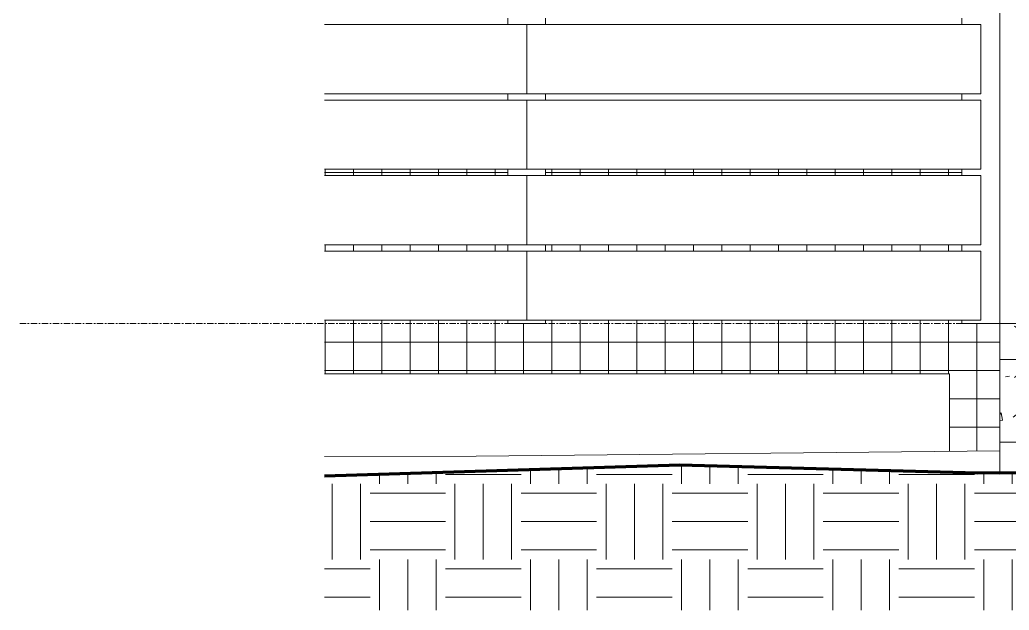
# Model space of a CAD drawing. Header units: inches. Extents: x 11989 to 12760, y -88 to 477.
# Drawn here: x 12310.7 to 12389.3, y -52.8 to -5.9 of the extents above; entities that cross this region are included whole.
import ezdxf

# ---------------------------------------------------------------- set-up
doc = ezdxf.new("R2010")
doc.units = ezdxf.units.IN
doc.header["$MEASUREMENT"] = 0
doc.linetypes.add('Grid Line 1_2_', pattern=[0.875, 0.5, -0.125, 0.125, -0.125])
for name, color, linetype, lineweight in [('0-4', 250, 'Continuous', 5), ('A-FLOR-LEVL-1', 51, 'Grid Line 1_2_', 9), ('A-GLAZ-CURT', 52, 'Continuous', 9), ('A-GLAZ-CWMG', 51, 'Continuous', 9), ('A-WALL-PATT-3', 111, 'Continuous', 9), ('C-TOPO', 7, 'Continuous', 9), ('C-TOPO-2', 250, 'Continuous', 70), ('S-FNDN-2', 32, 'Continuous', 9), ('S-STRS', 31, 'Continuous', 9)]:
    doc.layers.add(name, color=color, linetype=linetype, lineweight=lineweight)
pattern_1 = [(0, (2870.499, 0), (6, 6), [6, -6]), (0, (2870.499, 2.25), (6, 6), [6, -6]), (0, (2870.499, 4.5), (6, 6), [6, -6]), (90, (2871.249, 5.25), (-6, 6), [6, -6]), (90, (2873.499, 5.25), (-6, 6), [6, -6]), (90, (2875.749, 5.25), (-6, 6), [6, -6])]

# ---------------------------------------------------------------- blocks, each defined once
blk = doc.blocks.new('CTR  - Topography_rvt-2-ELEVATION AT HVAC SCREEN')
at = {"layer": 'C-TOPO'}
h = blk.add_hatch(dxfattribs=at)
h.set_pattern_fill('FP_24', color=256, style=0, pattern_type=2)
h.set_pattern_definition(pattern_1)
h.paths.add_polyline_path([(3141.929, -52.785), (3144.324, -52.785), (3144.324, -40.168), (3091.344, -41.838), (3088.324, -41.868), (3088.324, -52.785), (3141.832, -52.785)], flags=0)
h = blk.add_hatch(dxfattribs=at)
h.set_pattern_fill('FP_24', color=256, style=0, pattern_type=2)
h.set_pattern_definition(pattern_1)
h.paths.add_polyline_path([(3086.61, -52.785), (3088.324, -52.785), (3088.324, -41.868), (3086.549, -41.885), (3062.918, -41.251), (3034.68, -42.141), (3034.68, -52.785), (3086.549, -52.785)], flags=0)
for p, q in [((3046.738, -40.545), (3034.68, -40.584)), ((3046.738, -40.545), (3034.68, -40.584)), ((3034.68, -40.584), (3046.738, -40.545)), ((3046.738, -40.545), (3088.324, -40.133)), ((3088.324, -40.133), (3046.738, -40.545)), ((3046.738, -40.545), (3088.324, -40.133)), ((3088.324, -40.659), (3088.324, -41.868)), ((3088.324, -40.659), (3088.324, -41.868)), ((3062.917, -41.251), (3034.68, -42.141)), ((3086.549, -41.885), (3062.917, -41.251)), ((3088.324, -41.868), (3086.549, -41.885)), ((3091.344, -41.838), (3088.324, -41.868))]:
    blk.add_line(p, q, dxfattribs=at)
at = {"layer": 'C-TOPO-2'}
for p, q in [((3062.918, -41.251), (3034.68, -42.141)), ((3086.549, -41.885), (3062.918, -41.251)), ((3088.324, -41.868), (3086.549, -41.885)), ((3088.324, -41.868), (3091.344, -41.838))]:
    blk.add_line(p, q, dxfattribs=at)
blk = doc.blocks.new('CTR - 1st Phase - Common Walls_rvt-2-ELEVATION AT HVAC SCREEN')
at = {"layer": 'A-FLOR-LEVL-1'}
blk.add_line((3010.492, -30), (3417.024, -30), dxfattribs=at)
blk = doc.blocks.new('CTR - 1st Phase -Stairs _ Elevators_rvt-2-ELEVATION AT HVAC SCREEN')
at = {"layer": 'A-FLOR-LEVL-1'}
blk.add_line((3010.492, -30), (3417.024, -30), dxfattribs=at)
blk = doc.blocks.new('Rectangular Mullion - RAILING POST-2806292-ELEVATION AT HVAC SCREEN')
at = {"layer": 'A-GLAZ-CWMG'}
for p, q in [((3089.824, -24), (3089.824, -30)), ((3089.824, -30), (3088.324, -30))]:
    blk.add_line(p, q, dxfattribs=at)
blk = doc.blocks.new('Horizontal_Siding - Horizontal_Siding-2849379-ELEVATION AT HVAC SCREEN')
at = {"layer": 'A-GLAZ-CURT'}
for p, q in [((3086.824, -24.25), (3050.751, -24.25)), ((3050.751, -24.25), (3050.751, -29.75)), ((3086.824, -29.75), (3086.824, -24.25)), ((3050.751, -29.75), (3086.824, -29.75))]:
    blk.add_line(p, q, dxfattribs=at)
blk = doc.blocks.new('Horizontal_Siding - Horizontal_Siding-2849380-ELEVATION AT HVAC SCREEN')
at = {"layer": 'A-GLAZ-CURT'}
for p, q in [((3050.751, -24.25), (3034.68, -24.25)), ((3050.751, -29.75), (3050.751, -24.25)), ((3034.68, -29.75), (3050.751, -29.75))]:
    blk.add_line(p, q, dxfattribs=at)
blk = doc.blocks.new('Rectangular Mullion - RAILING POST-2666420-ELEVATION AT HVAC SCREEN')
at = {"layer": 'A-GLAZ-CWMG'}
for p, q in [((3049.251, -24), (3049.251, -24.25)), ((3052.251, -24.25), (3052.251, -24)), ((3049.251, -29.75), (3049.251, -30)), ((3052.251, -30), (3052.251, -29.75)), ((3052.251, -30), (3049.251, -30))]:
    blk.add_line(p, q, dxfattribs=at)
blk = doc.blocks.new('Rectangular Mullion - RAILING POST-2666421-ELEVATION AT HVAC SCREEN')
at = {"layer": 'A-GLAZ-CWMG'}
for p, q in [((3049.251, -18), (3049.251, -18.25)), ((3052.251, -18.25), (3052.251, -18)), ((3049.251, -23.75), (3049.251, -24)), ((3052.251, -24), (3052.251, -23.75))]:
    blk.add_line(p, q, dxfattribs=at)
blk = doc.blocks.new('Rectangular Mullion - RAILING POST-2806289-ELEVATION AT HVAC SCREEN')
at = {"layer": 'A-GLAZ-CWMG'}
for p, q in [((3085.324, -24.25), (3085.324, -24)), ((3088.324, -24), (3088.324, -30)), ((3085.324, -30), (3085.324, -29.75)), ((3088.324, -30), (3085.324, -30))]:
    blk.add_line(p, q, dxfattribs=at)
blk = doc.blocks.new('Rectangular Mullion - RAILING POST-2806290-ELEVATION AT HVAC SCREEN')
at = {"layer": 'A-GLAZ-CWMG'}
for p, q in [((3085.324, -18.25), (3085.324, -18)), ((3088.324, -18), (3088.324, -24)), ((3085.324, -24), (3085.324, -23.75))]:
    blk.add_line(p, q, dxfattribs=at)

msp = doc.modelspace()

# ---------------------------------------------------------------- hatches: boundary and pattern name
at = {"layer": 'A-WALL-PATT-3'}
h = msp.add_hatch(dxfattribs=at)
h.set_pattern_fill('FP_25', color=256, style=0, pattern_type=2)
h.set_pattern_definition([(0, (12170.6968, 0), (0, 2.25), []), (90, (12170.6968, 0), (-2.25, 1e-16), [])])
h.paths.add_polyline_path([(12520.45173, -40.34805), (12520.45212, -40.34805), (12513.95758, -40.25903)], flags=0)
h.paths.add_polyline_path([(12384.52158, -40.17224), (12388.52158, -40.13256), (12388.52158, -30), (12385.52158, -30), (12385.52158, -29.75), (12352.44908, -29.75), (12352.44908, -30), (12349.44908, -30), (12349.44908, -29.75), (12334.87758, -29.75), (12334.87758, -34), (12384.52158, -34), (12384.52158, -40.13256)], flags=0)
h.paths.add_polyline_path([(12444.52158, -40.16767), (12444.52168, -40.16767), (12446.80258, -40.09576)], flags=0)
h.paths.add_polyline_path([(12334.87758, -24.25), (12349.44908, -24.25), (12349.44908, -23.75), (12334.87758, -23.75), (12334.87758, -24)], flags=0)
h.paths.add_polyline_path([(12352.44908, -24.25), (12385.52158, -24.25), (12385.52158, -23.75), (12352.44908, -23.75), (12352.44908, -24)], flags=0)
h.paths.add_polyline_path([(12352.44908, -18.25), (12385.52158, -18.25), (12385.52158, -17.75), (12352.44908, -17.75), (12352.44908, -18)], flags=0)
h.paths.add_polyline_path([(12334.87758, -18.25), (12349.44908, -18.25), (12349.44908, -17.75), (12334.87758, -17.75), (12334.87758, -18)], flags=0)
h.paths.add_polyline_path([(12533.40463, -17.62349), (12601.33456, -9.6), (12693.03758, -9.6), (12693.03758, 0), (12442.02158, 0), (12442.02158, -0.75), (12444.52158, -0.75), (12444.52158, -15.6), (12467.44748, -15.6), (12513.95758, -17.02687)], flags=0)
h.paths.add_polyline_path([(12394.52158, -0.75), (12394.52158, 0), (12393.02158, 0), (12393.02158, -0.75), (12393.63821, -0.75)], flags=0)
h.paths.add_polyline_path([(12435.61008, -0.75), (12438.02158, -0.75), (12438.02158, 0), (12396.02158, 0), (12396.02158, -0.75), (12424.41758, -0.75)], flags=0)
h.paths.add_polyline_path([(12441.02158, -0.75), (12441.02158, 0), (12439.52158, 0), (12439.52158, -0.75), (12440.52708, -0.75)], flags=0)
h.paths.add_polyline_path([(12392.02158, -0.75), (12392.02158, 0), (12390.02158, 0), (12390.02158, -0.25), (12390.77158, -0.25), (12390.77158, -0.75), (12391.52708, -0.75)], flags=0)
h.paths.add_polyline_path([(12352.44908, -0.25), (12385.52158, -0.25), (12385.52158, 0), (12352.44908, 0), (12352.44908, -0.1879)], flags=0)
h.paths.add_polyline_path([(12349.44908, -0.25), (12349.44908, 0), (12334.87758, 0), (12334.87758, -0.25)], flags=0)
at = {"layer": 'S-STRS'}
h = msp.add_hatch(dxfattribs=at)
h.set_pattern_fill('FP_29', color=256, style=0, pattern_type=2)
h.set_pattern_definition([(49.817, (12170.697, 3.741), (6.88613, -0.59837), [0.717, -7.89]), (355.032, (12170.697, 3.741), (-1.33172, 7.17428), [0.576, -6.336]), (100.518, (12171.271, 3.691), (5.55385, 6.57632), [0.608, -6.689]), (45.999, (12170.697, 5.649), (10.24607, -1.57876), [1.076, -11.84]), (96.678, (12171.551, 5.517), (8.97238, 9.29143), [0.912, -10.032]), (351.24, (12170.697, 5.649), (8.97263, 9.2909), [0.864, -9.503]), (20.876, (12171.657, 5.172), (5.73057, -3.84001), [0.719, -7.913]), (326.172, (12171.657, 5.172), (2.33586, 6.9165), [0.575, -6.323]), (71.339, (12172.135, 4.852), (8.0662, 3.07577), [0.608, -6.692]), (37.321, (12170.6968, 3.741), (0.117006, 3.17502), [0.316, -5.928, 0.316, -6.101, -6.345]), (37.321, (12170.6968, 3.741), (0.117006, 3.17502), [-12.661, 0.316, -6.029]), (7.452, (12170.697, 3.741), (2.525375, 3.762307), [0.317, -3.35, 0.317, -5.798, -2.424]), (7.452, (12170.697, 3.741), (2.525375, 3.762307), [-9.781, 0.317, -2.107]), (327.668, (12168.5558, 3.741), (5.124477, -0.215033), [0.316, -2.079, 0.316, -7.158, -9.918]), (327.668, (12168.5558, 3.741), (5.124477, -0.215033), [-9.87, 0.316, -9.601]), (317.685, (12167.596, 3.741), (5.59847, 0.95486), [0.316, -2.795, 0.316, -4.642, -7.035]), (317.685, (12167.596, 3.741), (5.59847, 0.95486), [-8.069, 0.316, -6.719])])
h.paths.add_polyline_path([(12441.02158, -32.85714), (12441.02158, -26.28571), (12393.02158, -26.28571), (12393.02158, -32.85714), (12439.61594, -32.85714)], flags=0)
h.paths.add_polyline_path([(12442.02158, -32.85714), (12444.52158, -32.85714), (12444.52158, -26.28571), (12442.02158, -26.28571), (12442.02158, -32.36954)], flags=0)
h.paths.add_polyline_path([(12388.54267, -32.85714), (12392.02158, -32.85714), (12392.02158, -26.28571), (12390.77158, -26.28571), (12390.77158, -29.75), (12390.02158, -29.75), (12390.02158, -30), (12388.52158, -30), (12388.53059, -32.85714)], flags=0)
h = msp.add_hatch(dxfattribs=at)
h.set_pattern_fill('FP_28', color=256, style=0, pattern_type=2)
h.set_pattern_definition([(49.817, (12170.697, 2.417), (6.88613, -0.59837), [0.717, -7.89]), (355.032, (12170.697, 2.417), (-1.33172, 7.17428), [0.576, -6.336]), (100.518, (12171.271, 2.367), (5.55385, 6.57632), [0.608, -6.689]), (45.999, (12170.697, 4.325), (10.24607, -1.57876), [1.076, -11.84]), (96.678, (12171.551, 4.193), (8.97238, 9.29143), [0.912, -10.032]), (351.24, (12170.697, 4.325), (8.97263, 9.2909), [0.864, -9.503]), (20.876, (12171.657, 3.848), (5.73057, -3.84001), [0.719, -7.913]), (326.172, (12171.657, 3.848), (2.33586, 6.9165), [0.575, -6.323]), (71.339, (12172.135, 3.528), (8.0662, 3.07577), [0.608, -6.692]), (37.321, (12170.6968, 2.417), (0.117006, 3.17502), [0.316, -5.928, 0.316, -6.101, -6.345]), (37.321, (12170.6968, 2.417), (0.117006, 3.17502), [-12.661, 0.316, -6.029]), (7.452, (12170.697, 2.417), (2.525375, 3.762307), [0.317, -3.35, 0.317, -5.798, -2.424]), (7.452, (12170.697, 2.417), (2.525375, 3.762307), [-9.781, 0.317, -2.107]), (327.668, (12168.5558, 2.417), (5.124477, -0.215033), [0.316, -2.079, 0.316, -7.158, -9.918]), (327.668, (12168.5558, 2.417), (5.124477, -0.215033), [-9.87, 0.316, -9.601]), (317.685, (12167.596, 2.417), (5.59847, 0.95486), [0.316, -2.795, 0.316, -4.642, -7.035]), (317.685, (12167.596, 2.417), (5.59847, 0.95486), [-8.069, 0.316, -6.719])])
h.paths.add_polyline_path([(12428.86088, -39.42857), (12441.02158, -37.07431), (12441.02158, -32.85714), (12393.02158, -32.85714), (12393.02158, -39.42857), (12424.41758, -39.42857)], flags=0)
h.paths.add_polyline_path([(12388.52158, -39.42857), (12392.02158, -39.42857), (12392.02158, -32.85714), (12388.52158, -32.85714), (12388.52158, -37.18944)], flags=0)
h.paths.add_polyline_path([(12444.52158, -37.12736), (12444.52158, -32.85714), (12442.02158, -32.85714), (12442.02158, -37.01216)], flags=0)
h = msp.add_hatch(dxfattribs=at)
h.set_pattern_fill('FP_27', color=256, style=0, pattern_type=2)
h.set_pattern_definition([(49.817, (12170.697, 1.093), (6.88613, -0.59837), [0.717, -7.89]), (355.032, (12170.697, 1.093), (-1.33172, 7.17428), [0.576, -6.336]), (100.518, (12171.271, 1.043), (5.55385, 6.57632), [0.608, -6.689]), (45.999, (12170.697, 3.001), (10.24607, -1.57876), [1.076, -11.84]), (96.678, (12171.551, 2.869), (8.97238, 9.29143), [0.912, -10.032]), (351.24, (12170.697, 3.001), (8.97263, 9.2909), [0.864, -9.503]), (20.876, (12171.657, 2.524), (5.73057, -3.84001), [0.719, -7.913]), (326.172, (12171.657, 2.524), (2.33586, 6.9165), [0.575, -6.323]), (71.339, (12172.135, 2.204), (8.0662, 3.07577), [0.608, -6.692]), (37.321, (12170.6968, 1.093), (0.117006, 3.17502), [0.316, -5.928, 0.316, -6.101, -6.345]), (37.321, (12170.6968, 1.093), (0.117006, 3.17502), [-12.661, 0.316, -6.029]), (7.452, (12170.697, 1.093), (2.525375, 3.762307), [0.317, -3.35, 0.317, -5.798, -2.424]), (7.452, (12170.697, 1.093), (2.525375, 3.762307), [-9.781, 0.317, -2.107]), (327.668, (12168.5558, 1.093), (5.124477, -0.215033), [0.316, -2.079, 0.316, -7.158, -9.918]), (327.668, (12168.5558, 1.093), (5.124477, -0.215033), [-9.87, 0.316, -9.601]), (317.685, (12167.596, 1.093), (5.59847, 0.95486), [0.316, -2.795, 0.316, -4.642, -7.035]), (317.685, (12167.596, 1.093), (5.59847, 0.95486), [-8.069, 0.316, -6.719])])
h.paths.add_polyline_path([(12388.52158, -40.65898), (12438.54643, -40.16768), (12444.52158, -39.97961), (12444.52158, -39.42857), (12388.52158, -39.42857)], flags=0)
h.paths.add_polyline_path([(12442.02951, -40.24624), (12442.0296, -40.24624), (12444.52148, -40.16768)], flags=0)

# ---------------------------------------------------------------- linework, layer by layer
at = {"layer": 'A-FLOR-LEVL-1'}
msp.add_line((12310.69014, -30), (12717.2221, -30), dxfattribs=at)
at = {"layer": 'S-FNDN-2'}
for p, q in [((12384.52158, -34), (12334.87758, -34)), ((12384.52158, -40.17219), (12384.52158, -34))]:
    msp.add_line(p, q, dxfattribs=at)
at = {"layer": 'S-STRS'}
for p, q in [((12388.52158, -32.85714), (12388.52158, -30)), ((12388.52158, -39.42857), (12388.52158, -32.85714)), ((12388.52158, -32.85714), (12392.02158, -32.85714)), ((12444.52158, -39.42857), (12388.52158, -39.42857)), ((12388.52158, -39.42857), (12388.52158, -40.65898))]:
    msp.add_line(p, q, dxfattribs=at)

# ---------------------------------------------------------------- block references
at = {"layer": '0-4'}
for name in ['CTR - 1st Phase - Common Walls_rvt-2-ELEVATION AT HVAC SCREEN', 'CTR - 1st Phase -Stairs _ Elevators_rvt-2-ELEVATION AT HVAC SCREEN', 'CTR  - Topography_rvt-2-ELEVATION AT HVAC SCREEN']:
    msp.add_blockref(name, (9300.19785, 0), dxfattribs=at)
at = {"layer": 'A-GLAZ-CURT'}
for name, p in [('Horizontal_Siding - Horizontal_Siding-2849380-ELEVATION AT HVAC SCREEN', (9300.19785, 18)), ('Horizontal_Siding - Horizontal_Siding-2849379-ELEVATION AT HVAC SCREEN', (9300.19785, 18)), ('Horizontal_Siding - Horizontal_Siding-2849380-ELEVATION AT HVAC SCREEN', (9300.19785, 12)), ('Horizontal_Siding - Horizontal_Siding-2849379-ELEVATION AT HVAC SCREEN', (9300.19785, 12)), ('Horizontal_Siding - Horizontal_Siding-2849380-ELEVATION AT HVAC SCREEN', (9300.19785, 6)), ('Horizontal_Siding - Horizontal_Siding-2849379-ELEVATION AT HVAC SCREEN', (9300.19785, 6)), ('Horizontal_Siding - Horizontal_Siding-2849380-ELEVATION AT HVAC SCREEN', (9300.19785, 0)), ('Horizontal_Siding - Horizontal_Siding-2849379-ELEVATION AT HVAC SCREEN', (9300.19785, 0))]:
    msp.add_blockref(name, p, dxfattribs=at)
at = {"layer": 'A-GLAZ-CWMG'}
for name, p in [('Rectangular Mullion - RAILING POST-2666421-ELEVATION AT HVAC SCREEN', (9300.19785, 18)), ('Rectangular Mullion - RAILING POST-2806290-ELEVATION AT HVAC SCREEN', (9300.19785, 18)), ('Rectangular Mullion - RAILING POST-2666421-ELEVATION AT HVAC SCREEN', (9300.19785, 12)), ('Rectangular Mullion - RAILING POST-2806290-ELEVATION AT HVAC SCREEN', (9300.19785, 12)), ('Rectangular Mullion - RAILING POST-2666421-ELEVATION AT HVAC SCREEN', (9300.19785, 6)), ('Rectangular Mullion - RAILING POST-2806290-ELEVATION AT HVAC SCREEN', (9300.19785, 6)), ('Rectangular Mullion - RAILING POST-2666421-ELEVATION AT HVAC SCREEN', (9300.19785, 0)), ('Rectangular Mullion - RAILING POST-2806290-ELEVATION AT HVAC SCREEN', (9300.19785, 0)), ('Rectangular Mullion - RAILING POST-2666420-ELEVATION AT HVAC SCREEN', (9300.19785, 0)), ('Rectangular Mullion - RAILING POST-2806289-ELEVATION AT HVAC SCREEN', (9300.19785, 0)), ('Rectangular Mullion - RAILING POST-2806292-ELEVATION AT HVAC SCREEN', (9300.19785, 0))]:
    msp.add_blockref(name, p, dxfattribs=at)

doc.saveas('drawing.dxf')
